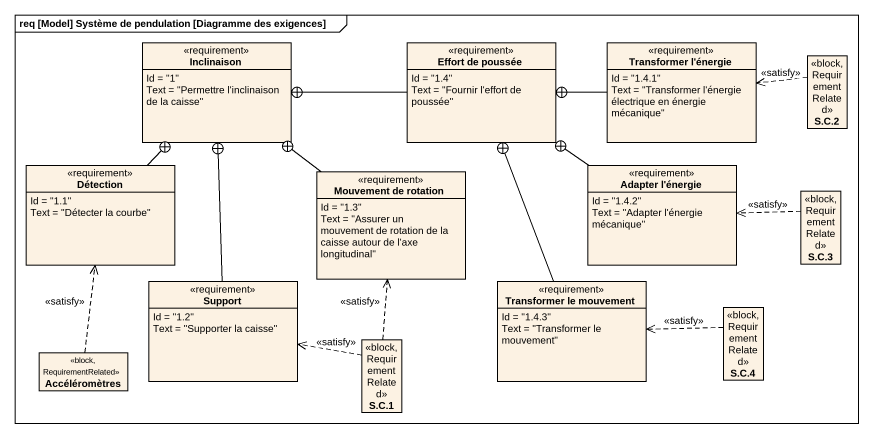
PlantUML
@startuml
mainframe req [Model] Système de pendulation [Diagramme des exigences]
hide circle
hide empty members
class Inclinaison <<requirement>> {
  Id = "1"
  Text = "Permettre l'inclinaison de la caisse"
}
class "Effort de poussée" as Effort_de_poussée <<requirement>> {
  Id = "1.4"
  Text = "Fournir l'effort de poussée"
}
class "Transformer l'énergie" as Transformer_l_énergie <<requirement>> {
  Id = "1.4.1"
  Text = "Transformer l'énergie électrique en énergie mécanique"
}
class "S.C.2" as S_C_2 <<block, RequirementRelated>>
class Détection <<requirement>> {
  Id = "1.1"
  Text = "Détecter la courbe"
}
class "Mouvement de rotation" as Mouvement_de_rotation <<requirement>> {
  Id = "1.3"
  Text = "Assurer un mouvement de rotation de la caisse autour de l'axe longitudinal"
}
class "Adapter l'énergie" as Adapter_l_énergie <<requirement>> {
  Id = "1.4.2"
  Text = "Adapter l'énergie mécanique"
}
class "S.C.3" as S_C_3 <<block, RequirementRelated>>
class Support <<requirement>> {
  Id = "1.2"
  Text = "Supporter la caisse"
}
class "Transformer le mouvement" as Transformer_le_mouvement <<requirement>> {
  Id = "1.4.3"
  Text = "Transformer le mouvement"
}
class "S.C.4" as S_C_4 <<block, RequirementRelated>>
class Accéléromètres <<block, RequirementRelated>>
class "S.C.1" as S_C_1 <<block, RequirementRelated>>
Effort_de_poussée -left-+ Inclinaison
Transformer_l_énergie -left-+ Effort_de_poussée
S_C_2 .left.> Transformer_l_énergie : <<satisfy>>
Détection -up-+ Inclinaison
Mouvement_de_rotation -up-+ Inclinaison
Adapter_l_énergie -up-+ Effort_de_poussée
S_C_3 .left.> Adapter_l_énergie : <<satisfy>>
Support -up-+ Inclinaison
Transformer_le_mouvement -up-+ Effort_de_poussée
S_C_4 .left.> Transformer_le_mouvement : <<satisfy>>
Accéléromètres .up.> Détection : <<satisfy>>
S_C_1 .up.> Mouvement_de_rotation : <<satisfy>>
S_C_1 .left.> Support : <<satisfy>>
@enduml
